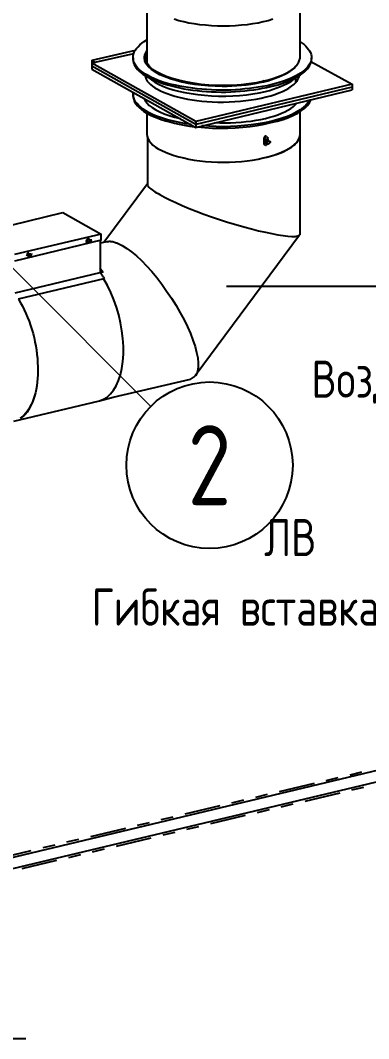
# Model space of a CAD drawing. Header units: metres. Extents: x 20 to 415, y 5 to 292.
# Drawn here: x 197.5 to 208.39, y 123.72 to 155.52 of the extents above; entities that cross this region are included whole.
import ezdxf
from ezdxf.enums import TextEntityAlignment as Align

# ---------------------------------------------------------------- set-up
doc = ezdxf.new("R2010")
doc.units = ezdxf.units.M
for name, color, linetype in [('АРМАТУРА', 8, 'Continuous'), ('ВОЗДУХОВОДЫ', 7, 'Continuous'), ('ИЗОЛЯЦИЯ', 3, 'Continuous'), ('ОБОЗНАЧЕНИЯ', 7, 'Continuous'), ('ОБОРУДОВАНИЕ', 8, 'Continuous'), ('ПОЗИЦИИ', 1, 'Continuous'), ('ТРУБОПРОВОД', 5, 'Continuous')]:
    doc.layers.add(name, color=color, linetype=linetype)
doc.styles.add('GOST', font='isocpeur.ttf')

msp = doc.modelspace()

# ---------------------------------------------------------------- linework, layer by layer
at = {"layer": 'АРМАТУРА'}
for points in [[(202.989, 152.27), (199.731, 154.086)], [(199.806, 154.199), (199.75, 154.236)], [(207.876, 153.431), (202.989, 152.27)], [(205.18, 151.896), (205.179, 151.901), (205.178, 151.903), (205.176, 151.904), (205.172, 151.904), (205.168, 151.903), (205.164, 151.901), (205.159, 151.899), (205.154, 151.898), (205.148, 151.896), (205.143, 151.896), (205.138, 151.89), (205.133, 151.885), (205.13, 151.879), (205.128, 151.873), (205.126, 151.868), (205.125, 151.862), (205.124, 151.857), (205.124, 151.851), (205.124, 151.845), (205.124, 151.84)], [(205.199, 151.896), (205.193, 151.896), (205.188, 151.896), (205.182, 151.895), (205.177, 151.895), (205.173, 151.894), (205.169, 151.892), (205.166, 151.889), (205.163, 151.886), (205.162, 151.882), (205.161, 151.877), (205.156, 151.877), (205.15, 151.875), (205.145, 151.873), (205.14, 151.869), (205.136, 151.866), (205.132, 151.861), (205.128, 151.856), (205.126, 151.851), (205.124, 151.845), (205.124, 151.84)], [(205.124, 151.84), (205.124, 151.845), (205.126, 151.851), (205.128, 151.856), (205.132, 151.861), (205.136, 151.866), (205.14, 151.869), (205.145, 151.873), (205.15, 151.875), (205.156, 151.877), (205.161, 151.877), (205.162, 151.882), (205.163, 151.886), (205.166, 151.889), (205.169, 151.892), (205.173, 151.894), (205.178, 151.895), (205.182, 151.895), (205.188, 151.896), (205.193, 151.896), (205.199, 151.896)], [(205.124, 151.84), (205.124, 151.845), (205.126, 151.851), (205.128, 151.856), (205.132, 151.861), (205.136, 151.866), (205.14, 151.869), (205.145, 151.873), (205.15, 151.875), (205.156, 151.877), (205.161, 151.877), (205.162, 151.882), (205.163, 151.886), (205.166, 151.889), (205.169, 151.892), (205.173, 151.894), (205.178, 151.895), (205.182, 151.895), (205.188, 151.896), (205.193, 151.896), (205.199, 151.896)], [(205.199, 151.896), (205.193, 151.896), (205.188, 151.896), (205.182, 151.895), (205.177, 151.895), (205.173, 151.894), (205.169, 151.892), (205.166, 151.889), (205.163, 151.886), (205.162, 151.882), (205.161, 151.877), (205.156, 151.877), (205.15, 151.875), (205.145, 151.873), (205.14, 151.869), (205.136, 151.866), (205.132, 151.861), (205.128, 151.856), (205.126, 151.851), (205.124, 151.845), (205.124, 151.84)], [(205.124, 151.671), (205.124, 151.84)], [(205.124, 151.671), (205.124, 151.84)], [(205.143, 151.821), (205.143, 151.827), (205.143, 151.832), (205.143, 151.838), (205.144, 151.843), (205.145, 151.849), (205.147, 151.855), (205.149, 151.86), (205.152, 151.866), (205.156, 151.871), (205.161, 151.877), (205.167, 151.882), (205.173, 151.886), (205.178, 151.889), (205.184, 151.891), (205.189, 151.891), (205.195, 151.891), (205.201, 151.889), (205.206, 151.886), (205.212, 151.882), (205.217, 151.877)], [(205.143, 151.652), (205.143, 151.821)], [(205.18, 151.802), (205.143, 151.765)], [(205.143, 151.765), (205.143, 151.709)], [(205.217, 151.802), (205.161, 151.765)], [(205.161, 151.765), (205.161, 151.709)], [(205.161, 151.709), (205.199, 151.69)], [(205.236, 151.783), (205.18, 151.802)], [(205.217, 151.802), (205.18, 151.802)], [(205.236, 151.783), (205.231, 151.783), (205.225, 151.781), (205.219, 151.779), (205.214, 151.776), (205.208, 151.772), (205.202, 151.767), (205.197, 151.762), (205.191, 151.757), (205.186, 151.752), (205.18, 151.746), (205.18, 151.74), (205.18, 151.735), (205.18, 151.73), (205.18, 151.725), (205.18, 151.72), (205.18, 151.716), (205.18, 151.713), (205.18, 151.711), (205.18, 151.709), (205.18, 151.709)], [(205.255, 151.765), (205.249, 151.769), (205.244, 151.772), (205.238, 151.773), (205.232, 151.772), (205.227, 151.769), (205.221, 151.766), (205.216, 151.762), (205.21, 151.757), (205.204, 151.752), (205.199, 151.746), (205.194, 151.74), (205.19, 151.733), (205.187, 151.725), (205.185, 151.717), (205.185, 151.709), (205.185, 151.7), (205.187, 151.692), (205.19, 151.684), (205.194, 151.677), (205.199, 151.671)], [(205.217, 151.877), (205.218, 151.877), (205.22, 151.875), (205.222, 151.873), (205.224, 151.869), (205.227, 151.866), (205.23, 151.861), (205.232, 151.856), (205.234, 151.851), (205.236, 151.845), (205.236, 151.84)], [(205.255, 151.783), (205.217, 151.802)], [(205.236, 151.671), (205.231, 151.672), (205.227, 151.675), (205.224, 151.68), (205.223, 151.686), (205.222, 151.692), (205.223, 151.699), (205.224, 151.707), (205.227, 151.714), (205.231, 151.721), (205.236, 151.727), (205.237, 151.733), (205.24, 151.738), (205.245, 151.743), (205.251, 151.747), (205.257, 151.751), (205.264, 151.753), (205.272, 151.754), (205.279, 151.753), (205.286, 151.751), (205.292, 151.746)], [(205.236, 151.783), (205.236, 151.84)], [(205.292, 151.746), (205.255, 151.765)], [(205.292, 151.746), (205.297, 151.745), (205.302, 151.744), (205.305, 151.742), (205.307, 151.738), (205.309, 151.734), (205.31, 151.73), (205.31, 151.725), (205.311, 151.72), (205.311, 151.714), (205.311, 151.709), (205.305, 151.703), (205.3, 151.697), (205.294, 151.692), (205.289, 151.686), (205.283, 151.681), (205.277, 151.675), (205.272, 151.669), (205.266, 151.664), (205.261, 151.658), (205.255, 151.652)], [(205.124, 151.671), (205.124, 151.666), (205.126, 151.66), (205.128, 151.655), (205.13, 151.65), (205.133, 151.645), (205.136, 151.642), (205.138, 151.638), (205.141, 151.636), (205.142, 151.634), (205.143, 151.634)], [(205.124, 151.671), (205.124, 151.666), (205.124, 151.662), (205.124, 151.658), (205.124, 151.655), (205.124, 151.652), (205.124, 151.65), (205.124, 151.647), (205.124, 151.643), (205.124, 151.639), (205.124, 151.634)], [(205.143, 151.634), (205.142, 151.634), (205.141, 151.636), (205.138, 151.638), (205.136, 151.642), (205.133, 151.645), (205.13, 151.65), (205.128, 151.655), (205.126, 151.66), (205.124, 151.666), (205.124, 151.671)], [(205.143, 151.634), (205.142, 151.634), (205.141, 151.636), (205.138, 151.638), (205.136, 151.642), (205.133, 151.645), (205.13, 151.65), (205.128, 151.655), (205.126, 151.66), (205.124, 151.666), (205.124, 151.671)], [(205.124, 151.671), (205.124, 151.666), (205.126, 151.66), (205.128, 151.655), (205.13, 151.65), (205.133, 151.645), (205.136, 151.642), (205.138, 151.638), (205.141, 151.636), (205.142, 151.634), (205.143, 151.634)], [(205.161, 151.615), (205.156, 151.62), (205.152, 151.624), (205.149, 151.628), (205.147, 151.631), (205.145, 151.634), (205.144, 151.637), (205.143, 151.64), (205.143, 151.643), (205.143, 151.647), (205.143, 151.652)], [(205.236, 151.671), (205.23, 151.66), (205.223, 151.651), (205.215, 151.643), (205.207, 151.635), (205.199, 151.629), (205.19, 151.624), (205.182, 151.62), (205.174, 151.617), (205.167, 151.616), (205.161, 151.615)], [(205.199, 151.671), (205.236, 151.671)], [(205.255, 151.652), (205.254, 151.652), (205.253, 151.653), (205.251, 151.653), (205.248, 151.654), (205.246, 151.655), (205.243, 151.657), (205.24, 151.659), (205.238, 151.662), (205.237, 151.666), (205.236, 151.671)], [(196.137, 148.863), (198.833, 149.518)], [(198.833, 149.518), (200.031, 148.844)], [(200.031, 148.844), (197.316, 148.207)], [(200.031, 148.657), (200.031, 148.844)], [(200.031, 148.657), (197.316, 148.001)], [(199.563, 148.657), (199.544, 148.619)], [(199.544, 148.619), (199.582, 148.601)], [(199.544, 148.601), (199.582, 148.601)], [(199.619, 148.694), (199.614, 148.694), (199.608, 148.692), (199.602, 148.69), (199.597, 148.686), (199.591, 148.683), (199.585, 148.678), (199.58, 148.673), (199.574, 148.668), (199.569, 148.662), (199.563, 148.657)], [(199.6, 148.638), (199.563, 148.657)], [(199.582, 148.601), (199.6, 148.638)], [(199.6, 148.638), (199.601, 148.649), (199.603, 148.658), (199.605, 148.666), (199.609, 148.673), (199.614, 148.678), (199.621, 148.681), (199.628, 148.683), (199.636, 148.682), (199.646, 148.68), (199.657, 148.675)], [(199.657, 148.638), (199.655, 148.632), (199.652, 148.625), (199.648, 148.618), (199.642, 148.611), (199.636, 148.605), (199.628, 148.6), (199.621, 148.597), (199.613, 148.595), (199.607, 148.597), (199.6, 148.601)], [(199.6, 148.601), (199.6, 148.601), (199.6, 148.603), (199.6, 148.605), (199.6, 148.607), (199.6, 148.61), (199.6, 148.613), (199.6, 148.615), (199.6, 148.617), (199.6, 148.619), (199.6, 148.619)], [(199.657, 148.675), (199.619, 148.694)], [(199.657, 148.675), (199.657, 148.675), (199.657, 148.674), (199.657, 148.671), (199.657, 148.669), (199.657, 148.666), (199.657, 148.663), (199.657, 148.661), (199.657, 148.659), (199.657, 148.657), (199.657, 148.657)], [(199.657, 148.657), (199.731, 148.638)], [(199.731, 148.657), (199.657, 148.657)], [(199.657, 148.638), (199.731, 148.638)], [(199.994, 148.638), (199.994, 147.646)], [(197.709, 148.207), (197.691, 148.17)], [(197.766, 148.245), (197.759, 148.249), (197.752, 148.25), (197.745, 148.249), (197.738, 148.245), (197.731, 148.24), (197.724, 148.234), (197.718, 148.227), (197.713, 148.22), (197.71, 148.214), (197.709, 148.207)], [(197.728, 148.189), (197.729, 148.199), (197.732, 148.209), (197.737, 148.217), (197.743, 148.223), (197.749, 148.228), (197.756, 148.232), (197.764, 148.233), (197.771, 148.233), (197.778, 148.231), (197.784, 148.226)], [(197.878, 148.207), (197.784, 148.226)], [(197.784, 148.226), (197.785, 148.226), (197.786, 148.226), (197.788, 148.226), (197.791, 148.225), (197.794, 148.224), (197.796, 148.222), (197.799, 148.22), (197.801, 148.216), (197.802, 148.212), (197.803, 148.207)], [(197.784, 148.207), (197.859, 148.207)], [(197.709, 148.151), (197.728, 148.189)], [(197.747, 148.151), (197.742, 148.156), (197.738, 148.16), (197.734, 148.164), (197.732, 148.166), (197.731, 148.168), (197.729, 148.169), (197.729, 148.169), (197.728, 148.17), (197.728, 148.17), (197.728, 148.17)], [(197.803, 148.189), (197.797, 148.183), (197.792, 148.178), (197.786, 148.172), (197.781, 148.167), (197.775, 148.163), (197.769, 148.159), (197.764, 148.156), (197.758, 148.153), (197.752, 148.152), (197.747, 148.151)], [(197.784, 148.189), (197.859, 148.189)], [(197.335, 147.009), (199.994, 147.646)], [(200.087, 147.664), (200.077, 147.676), (200.067, 147.687), (200.058, 147.698), (200.049, 147.709), (200.04, 147.721), (200.032, 147.732), (200.023, 147.743), (200.014, 147.754), (200.004, 147.765), (199.994, 147.777)], [(199.994, 147.646), (200.087, 147.664)], [(200.087, 147.664), (199.994, 147.646)], [(199.994, 147.646), (200.005, 147.628), (200.018, 147.61), (200.031, 147.591), (200.045, 147.572), (200.059, 147.552), (200.073, 147.532), (200.087, 147.513), (200.1, 147.494), (200.113, 147.476), (200.125, 147.458)], [(197.447, 146.822), (200.125, 147.458)]]:
    msp.add_lwpolyline(points, dxfattribs=at)
at = {"layer": 'ВОЗДУХОВОДЫ'}
for points in [[(201.454, 156.221), (201.454, 154.199)], [(206.247, 154.367), (206.247, 156.221)], [(205.397, 155.555), (205.249, 155.511), (205.094, 155.472), (204.932, 155.438), (204.763, 155.409), (204.589, 155.385), (204.41, 155.366), (204.227, 155.352), (204.04, 155.344), (203.851, 155.341), (203.661, 155.344), (203.474, 155.352), (203.291, 155.366), (203.112, 155.385), (202.938, 155.409), (202.77, 155.438), (202.607, 155.472), (202.452, 155.511), (202.305, 155.555)], [(205.397, 155.555), (205.249, 155.511), (205.094, 155.472), (204.932, 155.438), (204.763, 155.409), (204.589, 155.385), (204.41, 155.366), (204.227, 155.352), (204.04, 155.344), (203.851, 155.341), (203.661, 155.344), (203.474, 155.352), (203.291, 155.366), (203.112, 155.385), (202.938, 155.409), (202.77, 155.438), (202.607, 155.472), (202.452, 155.511), (202.305, 155.555)], [(206.116, 153.581), (206.132, 153.603), (206.148, 153.626), (206.162, 153.648), (206.175, 153.671), (206.186, 153.693), (206.197, 153.716), (206.207, 153.738), (206.215, 153.761), (206.222, 153.783), (206.229, 153.806)], [(206.247, 151.971), (206.247, 152.663)], [(201.454, 152.626), (201.454, 151.971)], [(206.247, 151.971), (206.247, 151.976), (206.247, 151.982), (206.247, 151.988), (206.247, 151.995), (206.247, 152.001), (206.247, 152.009), (206.247, 152.017), (206.247, 152.025), (206.247, 152.035), (206.247, 152.046)], [(201.454, 151.971), (201.462, 151.898), (201.485, 151.827), (201.523, 151.758), (201.575, 151.691), (201.641, 151.627), (201.721, 151.565), (201.814, 151.506), (201.919, 151.451), (202.037, 151.4), (202.166, 151.353), (202.305, 151.305), (202.452, 151.261), (202.607, 151.222), (202.77, 151.188), (202.938, 151.159), (203.112, 151.135), (203.291, 151.116), (203.474, 151.102), (203.661, 151.094), (203.851, 151.091), (204.04, 151.094), (204.227, 151.102), (204.41, 151.116), (204.589, 151.135), (204.763, 151.159), (204.932, 151.188), (205.094, 151.222), (205.249, 151.261), (205.397, 151.305), (205.536, 151.353), (205.665, 151.4), (205.782, 151.451), (205.888, 151.506), (205.98, 151.565), (206.06, 151.627), (206.126, 151.691), (206.179, 151.758), (206.216, 151.827), (206.24, 151.898), (206.247, 151.971)], [(201.473, 151.896), (201.473, 151.465)], [(205.161, 151.241), (205.355, 151.289), (205.533, 151.345), (205.693, 151.408), (205.835, 151.476), (205.957, 151.549), (206.059, 151.628), (206.14, 151.709), (206.199, 151.794), (206.235, 151.882), (206.247, 151.971)], [(206.247, 151.465), (206.247, 151.971)], [(201.473, 151.465), (201.473, 150.398)], [(206.247, 148.863), (206.247, 151.465)], [(205.161, 151.241), (205.161, 151.241), (205.161, 151.241)], [(201.473, 150.417), (200.106, 148.582)], [(201.473, 150.417), (201.473, 150.416), (201.473, 150.415), (201.473, 150.413), (201.473, 150.41), (201.473, 150.407), (201.473, 150.405), (201.473, 150.402), (201.473, 150.4), (201.473, 150.399), (201.473, 150.398)], [(201.473, 150.398), (201.473, 150.393), (201.473, 150.389), (201.473, 150.385), (201.473, 150.382), (201.473, 150.379), (201.473, 150.376), (201.473, 150.373), (201.473, 150.37), (201.473, 150.366), (201.473, 150.361)], [(201.473, 150.361), (201.492, 150.337), (201.517, 150.312), (201.547, 150.284), (201.582, 150.256), (201.62, 150.227), (201.663, 150.197), (201.709, 150.167), (201.759, 150.138), (201.811, 150.108), (201.866, 150.08)], [(201.866, 150.08), (202.012, 149.999), (202.178, 149.915), (202.362, 149.828), (202.562, 149.739), (202.776, 149.649), (203.002, 149.559), (203.238, 149.471), (203.481, 149.384), (203.73, 149.299), (203.982, 149.218), (204.237, 149.143), (204.485, 149.073), (204.724, 149.009), (204.951, 148.952), (205.166, 148.903), (205.366, 148.86), (205.55, 148.825), (205.716, 148.798), (205.861, 148.779), (205.985, 148.769)], [(206.229, 148.825), (206.234, 148.826), (206.238, 148.827), (206.241, 148.83), (206.243, 148.833), (206.245, 148.837), (206.246, 148.841), (206.247, 148.846), (206.247, 148.852), (206.247, 148.857), (206.247, 148.863)], [(200.2, 148.601), (199.994, 148.563)], [(200.2, 148.601), (200.227, 148.61), (200.254, 148.617), (200.28, 148.62), (200.306, 148.621), (200.333, 148.619), (200.36, 148.615), (200.388, 148.61), (200.417, 148.602), (200.448, 148.592), (200.48, 148.582)], [(200.48, 148.582), (200.498, 148.576), (200.516, 148.568), (200.535, 148.56), (200.556, 148.552), (200.576, 148.542), (200.598, 148.532), (200.62, 148.521), (200.642, 148.511), (200.664, 148.499), (200.686, 148.488)], [(202.971, 144.425), (206.229, 148.825)], [(205.985, 148.769), (206.023, 148.77), (206.059, 148.771), (206.092, 148.774), (206.122, 148.778), (206.149, 148.783), (206.173, 148.789), (206.193, 148.797), (206.209, 148.805), (206.221, 148.815), (206.229, 148.825)], [(200.686, 148.488), (200.83, 148.399), (200.979, 148.29), (201.132, 148.162), (201.289, 148.016), (201.447, 147.854), (201.606, 147.677), (201.764, 147.486), (201.92, 147.281), (202.073, 147.066), (202.222, 146.841), (202.367, 146.616), (202.5, 146.391), (202.62, 146.169), (202.726, 145.951), (202.819, 145.738), (202.897, 145.533), (202.961, 145.337), (203.011, 145.151), (203.045, 144.978), (203.064, 144.818), (203.064, 144.807), (203.064, 144.796), (203.064, 144.785), (203.064, 144.773), (203.064, 144.762), (203.064, 144.751), (203.064, 144.74), (203.064, 144.729), (203.064, 144.717), (203.064, 144.706)], [(199.975, 143.639), (200.1, 143.685), (200.215, 143.757), (200.32, 143.852), (200.414, 143.97), (200.497, 144.109), (200.568, 144.27), (200.627, 144.45), (200.673, 144.649), (200.705, 144.866), (200.724, 145.099), (200.722, 145.338), (200.706, 145.582), (200.676, 145.828), (200.633, 146.074), (200.576, 146.319), (200.507, 146.559), (200.425, 146.794), (200.33, 147.02), (200.224, 147.236), (200.106, 147.44)], [(197.446, 146.809), (197.508, 146.703), (197.567, 146.594), (197.623, 146.48), (197.676, 146.363), (197.727, 146.243), (197.774, 146.121), (197.818, 145.995), (197.859, 145.867), (197.896, 145.742), (197.929, 145.616), (197.957, 145.488), (197.982, 145.358), (198.002, 145.228), (198.018, 145.097), (198.031, 144.966), (198.039, 144.835), (198.045, 144.705), (198.046, 144.575), (198.044, 144.453), (198.038, 144.333), (198.027, 144.216), (198.012, 144.104), (197.993, 143.995), (197.97, 143.89), (197.943, 143.791), (197.912, 143.697), (197.878, 143.608), (197.84, 143.526), (197.799, 143.445), (197.755, 143.37), (197.708, 143.3), (197.657, 143.238), (197.604, 143.183), (197.548, 143.134), (197.489, 143.094)], [(197.446, 146.809), (197.508, 146.703), (197.567, 146.594), (197.623, 146.48), (197.676, 146.363), (197.727, 146.243), (197.774, 146.121), (197.818, 145.995), (197.859, 145.867), (197.896, 145.737), (197.929, 145.607), (197.957, 145.476), (197.982, 145.345), (198.002, 145.214), (198.018, 145.084), (198.031, 144.954), (198.039, 144.826), (198.045, 144.7), (198.046, 144.575), (198.044, 144.453), (198.038, 144.333), (198.027, 144.216), (198.012, 144.102), (197.993, 143.992), (197.97, 143.886), (197.943, 143.784), (197.912, 143.687), (197.878, 143.595), (197.84, 143.508), (197.799, 143.427), (197.755, 143.353), (197.708, 143.285), (197.657, 143.225), (197.604, 143.171), (197.548, 143.124), (197.489, 143.083)], [(203.064, 144.706), (203.059, 144.673), (203.053, 144.641), (203.047, 144.61), (203.041, 144.58), (203.034, 144.552), (203.027, 144.524), (203.019, 144.498), (203.01, 144.472), (203, 144.448), (202.989, 144.425)], [(202.989, 144.425), (202.979, 144.42), (202.969, 144.414), (202.96, 144.408), (202.952, 144.403), (202.945, 144.397), (202.938, 144.391), (202.932, 144.386), (202.926, 144.38), (202.92, 144.375), (202.914, 144.369)], [(200.406, 143.751), (202.821, 144.313)], [(202.914, 144.369), (202.904, 144.363), (202.894, 144.358), (202.885, 144.352), (202.876, 144.347), (202.868, 144.341), (202.859, 144.335), (202.851, 144.33), (202.841, 144.324), (202.832, 144.318), (202.821, 144.313)], [(197.297, 143.002), (199.975, 143.639)], [(199.975, 143.639), (200.406, 143.751)]]:
    msp.add_lwpolyline(points, dxfattribs=at)
at = {"layer": 'ИЗОЛЯЦИЯ'}
for points in [[(208.171, 132.039), (207.8, 131.95)], [(206.685, 131.686), (205.592, 131.426)], [(207.428, 131.862), (207.057, 131.774)], [(206.403, 131.138), (207.496, 131.399)], [(207.867, 131.488), (208.239, 131.576)], [(204.477, 131.162), (204.105, 131.074)], [(205.22, 131.338), (204.849, 131.25)], [(205.66, 130.961), (206.031, 131.05)], [(203.734, 130.985), (202.641, 130.726)], [(204.917, 130.784), (205.288, 130.873)], [(201.526, 130.461), (201.154, 130.373)], [(202.269, 130.638), (201.897, 130.549)], [(203.452, 130.435), (204.545, 130.695)], [(200.783, 130.285), (199.69, 130.025)], [(201.966, 130.08), (202.338, 130.169)], [(202.709, 130.257), (203.081, 130.346)], [(198.575, 129.761), (198.203, 129.673)], [(199.318, 129.937), (198.946, 129.849)], [(200.502, 129.731), (201.595, 129.992)], [(197.831, 129.584), (196.738, 129.325)], [(199.016, 129.376), (199.388, 129.465)], [(199.759, 129.554), (200.13, 129.642)], [(197.552, 129.027), (198.644, 129.288)]]:
    msp.add_lwpolyline(points, dxfattribs=at)
at = {"layer": 'ОБОЗНАЧЕНИЯ'}
for points in [[(203.944, 147.215), (216.508, 147.215)], [(190.37, 126.825), (190.37, 123.717), (197.672, 123.717)]]:
    msp.add_lwpolyline(points, dxfattribs=at)
at = {"layer": 'ОБОРУДОВАНИЕ'}
for points in [[(201.023, 154.349), (201.028, 154.41), (201.041, 154.47), (201.063, 154.529), (201.094, 154.587), (201.134, 154.643), (201.181, 154.699), (201.237, 154.754), (201.301, 154.807), (201.374, 154.859), (201.454, 154.91)], [(199.75, 154.274), (201.098, 154.592)], [(201.379, 154.349), (201.38, 154.371), (201.383, 154.394), (201.388, 154.416), (201.395, 154.438), (201.403, 154.461), (201.412, 154.483), (201.421, 154.506), (201.432, 154.528), (201.443, 154.551), (201.454, 154.573)], [(201.454, 154.573), (201.413, 154.494), (201.391, 154.414), (201.388, 154.335), (201.405, 154.256), (201.44, 154.178), (201.494, 154.101), (201.568, 154.027), (201.661, 153.956), (201.773, 153.888), (201.903, 153.824), (202.046, 153.76), (202.203, 153.701), (202.373, 153.649), (202.554, 153.602), (202.746, 153.562), (202.947, 153.529), (203.155, 153.503), (203.37, 153.484), (203.59, 153.473), (203.813, 153.469)], [(201.454, 154.573), (201.413, 154.494), (201.391, 154.414), (201.388, 154.335), (201.405, 154.256), (201.44, 154.178), (201.494, 154.101), (201.568, 154.027), (201.661, 153.956), (201.773, 153.888), (201.903, 153.824), (202.046, 153.76), (202.203, 153.701), (202.373, 153.649), (202.554, 153.602), (202.746, 153.562), (202.947, 153.529), (203.155, 153.503), (203.37, 153.484), (203.59, 153.473), (203.813, 153.469)], [(206.247, 154.854), (206.312, 154.809), (206.37, 154.762), (206.423, 154.714), (206.469, 154.665), (206.509, 154.615), (206.543, 154.564), (206.569, 154.512), (206.588, 154.459), (206.599, 154.404), (206.603, 154.349)], [(201.042, 154.48), (199.731, 154.18)], [(199.863, 154.199), (199.75, 154.274)], [(199.75, 154.199), (199.75, 154.274)], [(201.023, 154.349), (201.023, 154.311)], [(205.33, 153.506), (205.204, 153.479), (205.074, 153.454), (204.94, 153.432), (204.803, 153.412), (204.663, 153.394), (204.52, 153.378), (204.374, 153.364), (204.226, 153.353), (204.077, 153.344), (203.926, 153.338), (203.774, 153.339), (203.623, 153.342), (203.473, 153.348), (203.324, 153.357), (203.177, 153.368), (203.032, 153.382), (202.89, 153.399), (202.751, 153.419), (202.615, 153.442), (202.484, 153.469), (202.351, 153.493), (202.224, 153.52), (202.101, 153.551), (201.984, 153.584), (201.873, 153.621), (201.768, 153.66), (201.67, 153.702), (201.578, 153.747), (201.494, 153.794), (201.417, 153.843), (201.342, 153.889), (201.275, 153.937), (201.216, 153.986), (201.165, 154.037), (201.122, 154.089), (201.086, 154.141), (201.059, 154.193), (201.039, 154.246), (201.027, 154.298), (201.023, 154.349)], [(201.023, 154.311), (201.027, 154.255), (201.039, 154.199), (201.059, 154.144), (201.086, 154.089), (201.122, 154.035), (201.165, 153.982), (201.216, 153.931), (201.275, 153.881), (201.342, 153.833), (201.417, 153.787), (201.494, 153.743), (201.578, 153.699), (201.67, 153.658), (201.768, 153.617), (201.873, 153.579), (201.984, 153.542), (202.101, 153.506), (202.224, 153.473), (202.351, 153.442), (202.484, 153.412), (202.615, 153.386), (202.751, 153.363), (202.89, 153.343), (203.032, 153.326), (203.177, 153.312), (203.324, 153.301), (203.473, 153.292), (203.623, 153.286), (203.774, 153.282), (203.926, 153.281), (204.077, 153.288), (204.226, 153.297), (204.374, 153.308), (204.52, 153.322), (204.663, 153.338), (204.803, 153.356), (204.94, 153.376), (205.074, 153.398), (205.204, 153.423), (205.33, 153.45)], [(205.124, 153.618), (204.898, 153.572), (204.662, 153.535), (204.417, 153.508), (204.165, 153.489), (203.909, 153.48), (203.652, 153.481), (203.395, 153.491), (203.141, 153.511), (202.893, 153.541), (202.652, 153.581), (202.426, 153.63), (202.218, 153.688), (202.031, 153.753), (201.864, 153.824), (201.721, 153.902), (201.601, 153.984), (201.506, 154.071), (201.436, 154.161), (201.394, 154.254), (201.379, 154.349)], [(201.417, 154.349), (201.417, 154.365), (201.419, 154.382), (201.421, 154.399), (201.424, 154.416), (201.428, 154.433), (201.433, 154.45), (201.438, 154.467), (201.443, 154.483), (201.448, 154.5), (201.454, 154.517)], [(205.105, 153.618), (204.88, 153.572), (204.645, 153.536), (204.402, 153.508), (204.154, 153.49), (203.902, 153.483), (203.649, 153.485), (203.397, 153.498), (203.149, 153.521), (202.906, 153.555), (202.671, 153.6), (202.449, 153.649), (202.246, 153.705), (202.062, 153.767), (201.898, 153.836), (201.756, 153.911), (201.637, 153.991), (201.542, 154.075), (201.473, 154.163), (201.431, 154.254), (201.417, 154.349)], [(206.603, 154.349), (206.589, 154.248), (206.546, 154.15), (206.477, 154.054), (206.381, 153.96), (206.261, 153.871), (206.118, 153.787), (205.952, 153.707), (205.764, 153.633), (205.557, 153.566), (205.33, 153.506)], [(205.33, 153.45), (205.557, 153.51), (205.764, 153.577), (205.952, 153.651), (206.118, 153.731), (206.261, 153.817), (206.381, 153.908), (206.477, 154.004), (206.546, 154.103), (206.589, 154.206), (206.603, 154.311)], [(206.116, 154.086), (206.138, 154.115), (206.159, 154.143), (206.178, 154.171), (206.195, 154.199), (206.21, 154.227), (206.223, 154.255), (206.233, 154.283), (206.241, 154.311), (206.246, 154.339), (206.247, 154.367)], [(206.603, 154.311), (206.603, 154.349)], [(202.989, 152.364), (199.731, 154.18)], [(199.731, 154.18), (199.731, 153.993)], [(199.731, 153.993), (202.989, 152.177)], [(199.75, 154.199), (199.75, 154.18)], [(203.813, 153.469), (203.965, 153.47), (204.116, 153.475), (204.266, 153.484), (204.414, 153.496), (204.56, 153.511), (204.703, 153.529), (204.843, 153.551), (204.979, 153.576), (205.11, 153.605), (205.236, 153.637), (205.357, 153.672), (205.472, 153.711), (205.58, 153.752), (205.681, 153.795), (205.774, 153.841), (205.86, 153.888), (205.938, 153.936), (206.007, 153.986), (206.066, 154.036), (206.116, 154.086)], [(203.813, 153.469), (203.965, 153.47), (204.116, 153.475), (204.266, 153.484), (204.414, 153.496), (204.56, 153.511), (204.703, 153.529), (204.843, 153.551), (204.979, 153.576), (205.11, 153.605), (205.236, 153.637), (205.357, 153.672), (205.472, 153.711), (205.58, 153.752), (205.681, 153.795), (205.774, 153.841), (205.86, 153.888), (205.938, 153.936), (206.007, 153.986), (206.066, 154.036), (206.116, 154.086)], [(205.124, 153.637), (205.261, 153.667), (205.391, 153.702), (205.513, 153.74), (205.627, 153.782), (205.732, 153.827), (205.829, 153.874), (205.916, 153.925), (205.993, 153.977), (206.06, 154.031), (206.116, 154.086)], [(206.116, 154.086), (206.06, 154.031), (205.993, 153.977), (205.916, 153.924), (205.829, 153.873), (205.732, 153.824), (205.627, 153.778), (205.513, 153.734), (205.391, 153.692), (205.261, 153.654), (205.124, 153.618)], [(206.584, 154.236), (207.876, 153.525)], [(201.398, 153.806), (201.41, 153.744), (201.433, 153.685), (201.468, 153.626), (201.513, 153.57), (201.569, 153.515), (201.634, 153.463), (201.708, 153.414), (201.79, 153.367), (201.881, 153.322), (201.978, 153.281), (202.088, 153.238), (202.205, 153.196), (202.327, 153.158), (202.456, 153.122), (202.589, 153.089), (202.728, 153.06), (202.871, 153.035), (203.019, 153.013), (203.171, 152.995), (203.326, 152.982)], [(201.51, 153.731), (201.598, 153.659), (201.702, 153.59), (201.823, 153.524), (201.959, 153.463), (202.109, 153.405), (202.273, 153.353), (202.45, 153.307), (202.638, 153.266), (202.837, 153.233), (203.046, 153.206), (203.261, 153.182), (203.48, 153.166), (203.7, 153.157), (203.92, 153.156), (204.139, 153.162), (204.354, 153.176), (204.566, 153.196), (204.772, 153.224), (204.971, 153.259), (205.161, 153.3)], [(205.124, 153.637), (205.105, 153.618)], [(205.161, 153.3), (205.288, 153.335), (205.408, 153.372), (205.522, 153.411), (205.63, 153.452), (205.73, 153.494), (205.823, 153.539), (205.909, 153.585), (205.986, 153.632), (206.056, 153.681), (206.116, 153.731)], [(206.116, 153.581), (206.116, 153.731)], [(207.876, 153.525), (202.989, 152.364)], [(202.989, 152.177), (207.876, 153.356)], [(203.326, 152.982), (203.501, 152.973), (203.678, 152.968), (203.855, 152.968), (204.031, 152.973), (204.206, 152.982), (204.379, 152.995), (204.549, 153.013), (204.715, 153.036), (204.875, 153.063), (205.03, 153.094), (205.183, 153.13), (205.327, 153.168), (205.461, 153.21), (205.585, 153.255), (205.7, 153.303), (205.804, 153.353), (205.898, 153.406), (205.982, 153.462), (206.054, 153.52), (206.116, 153.581)], [(207.876, 153.525), (207.876, 153.356)], [(201.023, 153.225), (201.023, 153.231), (201.023, 153.236), (201.023, 153.242), (201.023, 153.248), (201.023, 153.253), (201.023, 153.259), (201.023, 153.265), (201.023, 153.27), (201.023, 153.276), (201.023, 153.281)], [(201.023, 153.225), (201.023, 153.169)], [(202.84, 152.27), (202.684, 152.294), (202.532, 152.32), (202.385, 152.349), (202.242, 152.381), (202.105, 152.415), (201.973, 152.454), (201.847, 152.496), (201.728, 152.541), (201.615, 152.591), (201.51, 152.645), (201.419, 152.696), (201.337, 152.75), (201.265, 152.806), (201.201, 152.863), (201.148, 152.921), (201.103, 152.98), (201.068, 153.041), (201.043, 153.102), (201.028, 153.163), (201.023, 153.225)], [(201.023, 153.169), (201.029, 153.107), (201.046, 153.044), (201.073, 152.981), (201.111, 152.918), (201.159, 152.855), (201.218, 152.794), (201.286, 152.735), (201.364, 152.677), (201.451, 152.622), (201.548, 152.57), (201.658, 152.52), (201.776, 152.473), (201.902, 152.429), (202.034, 152.387), (202.173, 152.348), (202.317, 152.311), (202.468, 152.278), (202.624, 152.247), (202.786, 152.22), (202.952, 152.195)], [(201.36, 153.094), (201.398, 153.016), (201.456, 152.94), (201.532, 152.866), (201.625, 152.795), (201.735, 152.727), (201.861, 152.663), (202.001, 152.603), (202.155, 152.549), (202.323, 152.5), (202.503, 152.458)], [(205.33, 152.326), (205.53, 152.375), (205.716, 152.429), (205.885, 152.49), (206.038, 152.555), (206.175, 152.626), (206.294, 152.701), (206.395, 152.781), (206.477, 152.863), (206.541, 152.949), (206.584, 153.038)], [(206.547, 153.038), (206.498, 152.955), (206.431, 152.875), (206.346, 152.797), (206.245, 152.722), (206.128, 152.652), (205.995, 152.585), (205.849, 152.523), (205.688, 152.465), (205.515, 152.412), (205.33, 152.364)], [(203.57, 152.326), (203.738, 152.323), (203.906, 152.322), (204.073, 152.325), (204.238, 152.332), (204.401, 152.343), (204.561, 152.358), (204.717, 152.376), (204.87, 152.399), (205.018, 152.426), (205.161, 152.458), (205.298, 152.493), (205.428, 152.531), (205.55, 152.573), (205.664, 152.618), (205.77, 152.666), (205.866, 152.716), (205.953, 152.77), (206.031, 152.825), (206.097, 152.884), (206.154, 152.944)], [(202.989, 152.364), (202.989, 152.177)], [(205.33, 152.364), (205.135, 152.322), (204.932, 152.286), (204.722, 152.256), (204.507, 152.232), (204.288, 152.214), (204.067, 152.203), (203.844, 152.2), (203.62, 152.203), (203.397, 152.214), (203.177, 152.233)], [(203.027, 152.195), (203.264, 152.172), (203.504, 152.157), (203.744, 152.151), (203.983, 152.153), (204.22, 152.163), (204.454, 152.181), (204.684, 152.206), (204.907, 152.239), (205.123, 152.279), (205.33, 152.326)]]:
    msp.add_lwpolyline(points, dxfattribs=at)
at = {"layer": 'ПОЗИЦИИ', "lineweight": 20}
msp.add_lwpolyline([(189.415, 155.626), (201.576, 143.464)], dxfattribs=at)
at = {"layer": 'ПОЗИЦИИ'}
msp.add_circle((203.415, 141.626), 2.6, dxfattribs=at)
at = {"layer": 'ТРУБОПРОВОД'}
for points in [[(209.655, 132.33), (194.508, 128.716)], [(194.583, 128.398), (209.73, 131.993)]]:
    msp.add_lwpolyline(points, dxfattribs=at)

# ---------------------------------------------------------------- texts
at = {"layer": 'ОБОЗНАЧЕНИЯ', "style": 'GOST', "width": 0.8}
for s, height, p in [('Воздушный клапан МО2-1', 1.16149, (206.605, 143.734)), ('ЛВ', 1.1615, (205.122, 138.786)), ('Гибкая вставка на стороне всасывания', 1.16149, (199.73, 136.616))]:
    msp.add_text(s, height=height, dxfattribs=at).set_placement(p)
at = {"layer": 'ПОЗИЦИИ', "style": 'GOST', "width": 0.8}
msp.add_text('2', height=2.5, dxfattribs=at).set_placement((203.415, 140.376), align=Align.CENTER)

doc.saveas('drawing.dxf')
